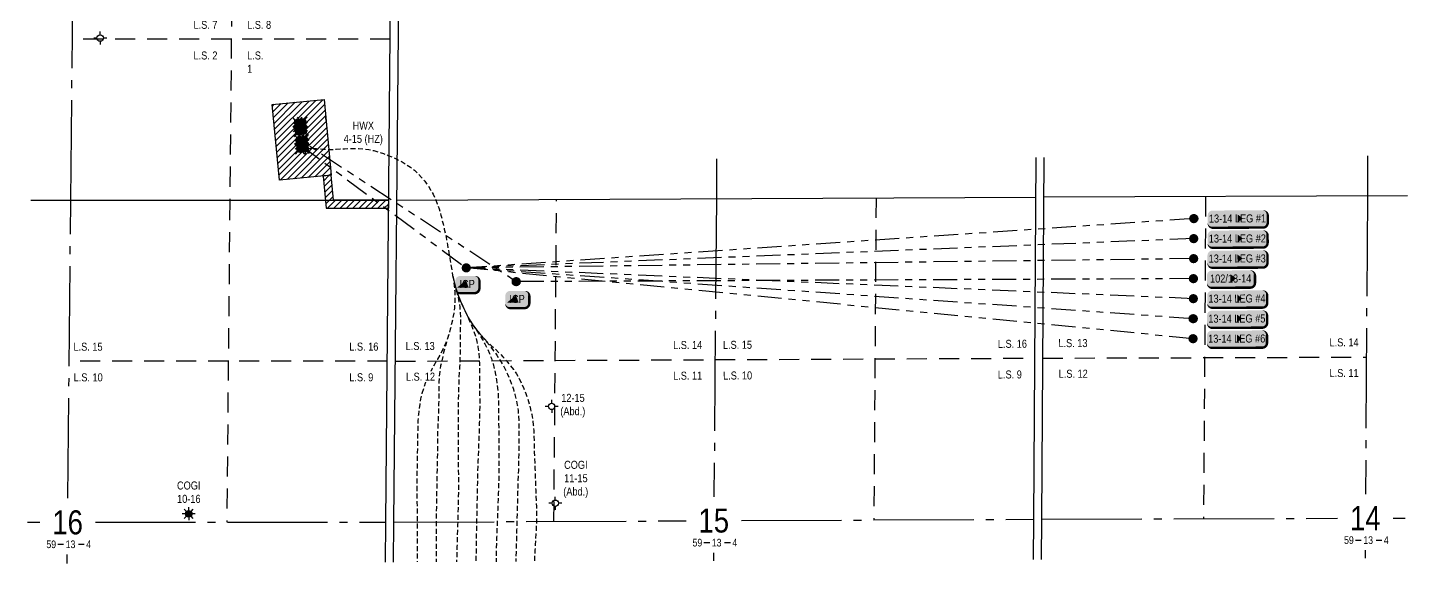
# Model space of a CAD drawing. Extents: x 440687 to 448138, y 5992825 to 5999522.
# Drawn here: x 444692 to 448138, y 5992825 to 5994162 of the extents above; entities that cross this region are included whole.
import ezdxf
from ezdxf.enums import TextEntityAlignment as Align

# ---------------------------------------------------------------- set-up
doc = ezdxf.new("R2010")
doc.units = 0
doc.header["$LTSCALE"] = 5
for name, pattern in [('DASHED1', [0.375, 0.25, -0.125]), ('foc-DOT', [1, 0.2, -0.8]), ('foc-DRILLPATH', [14.75, 6, -1.75, 1.75, -1.75, 1.75, -1.75]), ('foc-LSD', [8, 5, -3]), ('foc-QUARTERLINE', [33, 25, -3, 2, -3])]:
    doc.linetypes.add(name, pattern=pattern)
for name, color, linetype in [('10', 1, 'Continuous'), ('9', 3, 'Continuous'), ('C-WS-S', 8, 'Continuous'), ('CG-NOTES', 7, 'Continuous'), ('DETAIL-HZ-Existing', 8, 'foc-DOT'), ('DRILL-T', 8, 'Continuous'), ('F-RW', 190, 'Continuous'), ('F-WS-S', 8, 'Continuous'), ('L-MON', 1, 'Continuous'), ('L-SEC', 7, 'Continuous'), ('L-SECLBL', 7, 'Continuous'), ('L-SECQ', 8, 'foc-QUARTERLINE'), ('L-SECTION-LSD', 7, 'foc-LSD'), ('P-PDRILLPATH', 12, 'foc-DRILLPATH'), ('P-PROPOSED', 10, 'Continuous'), ('P-PROPOSED-EXISTING-H', 59, 'Continuous')]:
    doc.layers.add(name, color=color, linetype=linetype)
doc.layers.add('AS-GENERAL', color=48, linetype='Continuous', lineweight=18)
doc.styles.add('100L', font='ARIALN.TTF', dxfattribs={"height": 11})
doc.styles.add('80', font='ARIALN.TTF', dxfattribs={"height": 10})
doc.styles.add('80L', font='ARIALN.TTF', dxfattribs={"height": 10})
doc.styles.add('SIMPLEX', font='ARIALN.TTF')
pattern_1 = [(45, (3183.771, 678.444), (-7.854144598, 7.854144598), [])]

# ---------------------------------------------------------------- blocks, each defined once
blk = doc.blocks.new('L-SECLBL')
at = {"layer": '9', "color": 7}
for p, q in [((-5.1, -27.8), (-12.3, -27.8)), ((20.7, -27.8), (13.5, -27.8))]:
    blk.add_line(p, q, dxfattribs=at)
at = {"layer": '10', "color": 2, "style": 'SIMPLEX'}
blk.add_attdef('SEC', text='', height=30, dxfattribs=at).set_placement((0, 0), align=Align.MIDDLE)
at = {"layer": '10', "color": 5, "style": '80L'}
blk.add_attdef('TWP', text='', height=9.5, dxfattribs=at).set_placement((-14.4, -27.4), align=Align.MIDDLE_RIGHT)
blk.add_attdef('RGE', text='', height=9.5, dxfattribs=at).set_placement((3.6, -27.4), align=Align.MIDDLE_CENTER)
blk.add_attdef('MER', text='', height=9.5, dxfattribs=at).set_placement((23.2, -27.4), align=Align.MIDDLE_LEFT)
blk = doc.blocks.new('Gabd')
for p, q in [((-0.81, 0), (-1.62, 0)), ((0, 0.81), (0, 1.62)), ((1.62, 0), (0.81, 0)), ((0, -0.81), (0, -1.62))]:
    blk.add_line(p, q)
blk.add_circle((0, 0), 0.8)
blk = doc.blocks.new('GAS')
h = blk.add_hatch(color=255)
h.dxf.hatch_style = 1
edge = h.paths.add_edge_path()
edge.add_arc((0, 0), 0.9, 0, 360)
for p, q in [((-0.81, 0), (-1.62, 0)), ((-0.57, 0.57), (-1.14, 1.14)), ((0, 0.81), (0, 1.62)), ((0.57, 0.57), (1.14, 1.14)), ((1.62, 0), (0.81, 0)), ((-0.57, -0.57), (-1.14, -1.14)), ((0, -0.81), (0, -1.62)), ((1.14, -1.14), (0.57, -0.57))]:
    blk.add_line(p, q)
blk.add_circle((0, 0), 0.8)
blk = doc.blocks.new('WC')
at = {"layer": 'L-MON'}
h = blk.add_hatch(color=255, dxfattribs=at)
h.dxf.hatch_style = 1
edge = h.paths.add_edge_path()
edge.add_arc((0, 0), 0.9, 0, 360)
at = {"layer": 'L-MON', "color": 240, "flags": 128}
for points in [[(-0.62, 0.5), (-1.23, 1.12)], [(0.52, 0.61), (1.13, 1.21)], [(-1.18, -1.18), (-0.56, -0.57)], [(1.16, -1.18), (0.56, -0.57)]]:
    blk.add_lwpolyline(points, dxfattribs=at)
at = {"layer": 'L-MON', "color": 240}
for radius in [0.8, 0.373]:
    blk.add_circle((0, 0), radius, dxfattribs=at)
blk = doc.blocks.new('plbh')
at = {"layer": 'L-MON'}
h = blk.add_hatch(color=255, dxfattribs=at)
h.dxf.hatch_style = 1
edge = h.paths.add_edge_path()
edge.add_arc((0, 0), 1.16, 0, 360)
h = blk.add_hatch(color=256, dxfattribs=at)
h.dxf.hatch_style = 1
h.paths.add_polyline_path([(-0.96, 0, 1), (0.96, 0, 1)])
h.paths.add_polyline_path([(0.91, 0, -1), (-0.91, 0, -1)], flags=16)
h.paths.add_polyline_path([(0.45, 0, -1), (-0.45, 0, -1)], flags=0)
h = blk.add_hatch(color=256, dxfattribs=at)
h.dxf.hatch_style = 1
h.paths.add_polyline_path([(-0.45, 0, 1), (0.45, 0, 1)])
h.paths.add_polyline_path([(0.4, 0, -1), (-0.4, 0, -1)], flags=16)
at = {"layer": 'L-MON', "color": 240}
for radius in [0.96, 0.91, 0.45, 0.4]:
    blk.add_circle((0, 0), radius, dxfattribs=at)
blk = doc.blocks.new('*U525')
h = blk.add_hatch(color=254)
edge = h.paths.add_edge_path()
edge.add_line((-9, -11.5), (9, -11.5))
edge.add_arc((9, -5.5), 6, 270, 360)
edge.add_line((15, -5.5), (15, 4))
edge.add_arc((9, 4), 6, 0, 90)
edge.add_line((9, 10), (-9, 10))
edge.add_arc((-9, 4), 6, 90, 180)
edge.add_line((-15, 4), (-15, -5.5))
edge.add_arc((-9, -5.5), 6, 180, 270)
at = {"color": 1, "flags": 128}
blk.add_lwpolyline([(-12.8, -4.6, 0, 10, 0), (0, 0, 5, 5, 0)], format="xyseb", dxfattribs=at)
blk.add_lwpolyline([(-9, -11.5, 3, 3, 0), (9, -11.5, 3, 3, 0.414214), (15, -5.5, 3, 3, 0), (15, 4, 3, 0, 0.414214), (9, 10, 0, 0, 0), (-9, 10, 0, 0, 0.414214), (-15, 4, 0, 0, 0), (-15, -5.5, 0, 3, 0.414214)], format="xyseb", close=True, dxfattribs=at)
at = {"color": 1, "style": '80'}
blk.add_attdef('ENTER_TEXT_001', (-36, -5), '', height=10, dxfattribs=at)
blk = doc.blocks.new('*U527')
h = blk.add_hatch(color=254)
edge = h.paths.add_edge_path()
edge.add_line((-31.5, -11.5), (31.5, -11.5))
edge.add_arc((31.5, -5.5), 6, 270, 360)
edge.add_line((37.5, -5.5), (37.5, 4))
edge.add_arc((31.5, 4), 6, 0, 90)
edge.add_line((31.5, 10), (-31.5, 10))
edge.add_arc((-31.5, 4), 6, 90, 180)
edge.add_line((-37.5, 4), (-37.5, -5.5))
edge.add_arc((-31.5, -5.5), 6, 180, 270)
at = {"color": 1, "flags": 128}
blk.add_lwpolyline([(-31.5, -11.5, 3, 3, 0), (31.5, -11.5, 3, 3, 0.414214), (37.5, -5.5, 3, 3, 0), (37.5, 4, 3, 0, 0.414214), (31.5, 10, 0, 0, 0), (-31.5, 10, 0, 0, 0.414214), (-37.5, 4, 0, 0, 0), (-37.5, -5.5, 0, 3, 0.414214)], format="xyseb", close=True, dxfattribs=at)
blk.add_lwpolyline([(6.4, 0.1, 0, 10, 0), (0, 0, 5, 5, 0)], format="xyseb", dxfattribs=at)
at = {"color": 1, "style": '80'}
blk.add_attdef('ENTER_TEXT_001', (-36, -5), '', height=10, dxfattribs=at)
blk = doc.blocks.new('*U526')
h = blk.add_hatch(color=254)
edge = h.paths.add_edge_path()
edge.add_line((-24, -11.5), (24, -11.5))
edge.add_arc((24, -5.5), 6, 270, 360)
edge.add_line((30, -5.5), (30, 4))
edge.add_arc((24, 4), 6, 0, 90)
edge.add_line((24, 10), (-24, 10))
edge.add_arc((-24, 4), 6, 90, 180)
edge.add_line((-30, 4), (-30, -5.5))
edge.add_arc((-24, -5.5), 6, 180, 270)
at = {"color": 1, "flags": 128}
blk.add_lwpolyline([(-24, -11.5, 3, 3, 0), (24, -11.5, 3, 3, 0.414214), (30, -5.5, 3, 3, 0), (30, 4, 3, 0, 0.414214), (24, 10, 0, 0, 0), (-24, 10, 0, 0, 0.414214), (-30, 4, 0, 0, 0), (-30, -5.5, 0, 3, 0.414214)], format="xyseb", close=True, dxfattribs=at)
blk.add_lwpolyline([(6.4, 0.1, 0, 10, 0), (0, 0, 5, 5, 0)], format="xyseb", dxfattribs=at)
at = {"color": 1, "style": '80'}
blk.add_attdef('ENTER_TEXT_001', (-36, -5), '', height=10, dxfattribs=at)

msp = doc.modelspace()

# ---------------------------------------------------------------- hatches: boundary and pattern name
at = {"layer": 'P-PROPOSED-EXISTING-H'}
h = msp.add_hatch(dxfattribs=at)
h.set_pattern_fill('ANSI31', color=256, scale=3.498406, style=0)
h.set_pattern_definition(pattern_1)
h.paths.add_polyline_path([(445303.212, 5993970.465), (445432.581, 5993982.646), (445450.384, 5993793.569), (445321.015, 5993781.388)])
h = msp.add_hatch(dxfattribs=at)
h.set_pattern_fill('ANSI31', color=256, scale=3.498406, style=0)
h.set_pattern_definition(pattern_1)
h.paths.add_polyline_path([(445450.384, 5993793.569), (445430.481, 5993791.695), (445438.041, 5993711.405), (445594.024, 5993711.421), (445594.207, 5993731.412), (445456.238, 5993731.397)])

# ---------------------------------------------------------------- linework, layer by layer
at = {"layer": 'AS-GENERAL', "const_width": 1.499, "flags": 128}
msp.add_lwpolyline([(445577.925, 5993731.793), (445586.802, 5993731.673)], dxfattribs=at)
at = {"layer": 'DETAIL-HZ-Existing', "linetype": 'DASHED1', "ltscale": 10, "flags": 128}
for points in [[(445386.451, 5993858.696), (445386.54, 5993858.575), (445387.099, 5993858.528), (445388.252, 5993858.764), (445389.889, 5993859.284), (445392.305, 5993859.783), (445395.46, 5993860.154), (445399.094, 5993860.469), (445403.264, 5993860.447), (445408.142, 5993860.256), (445413.811, 5993860.156), (445420.248, 5993859.855), (445427.381, 5993859.197), (445435.242, 5993858.499), (445443.808, 5993858.122), (445452.93, 5993858.228), (445462.617, 5993858.728), (445472.757, 5993859.411), (445483.465, 5993860.038), (445494.822, 5993860.477), (445506.644, 5993860.549), (445518.91, 5993860.157), (445531.419, 5993859.231), (445543.941, 5993857.705), (445556.433, 5993855.399), (445568.812, 5993852.014), (445580.991, 5993847.852), (445592.986, 5993843.382), (445604.726, 5993838.446), (445616.169, 5993833.043), (445627.268, 5993827.254), (445638.01, 5993820.93), (445648.354, 5993813.92), (445658.207, 5993806.117), (445667.451, 5993797.541), (445676.137, 5993788.362), (445684.307, 5993778.61), (445691.859, 5993768.345), (445698.736, 5993757.569), (445704.936, 5993746.33), (445710.481, 5993734.64), (445715.351, 5993722.569), (445719.617, 5993710.165), (445723.351, 5993697.657), (445724.365, 5993693.954), (445726.682, 5993684.855), (445729.762, 5993672.015), (445732.793, 5993659.197), (445735.354, 5993648.004), (445735.733, 5993646.329), (445738.37, 5993633.245), (445740.745, 5993619.985), (445743.108, 5993606.584), (445745.411, 5993593.124), (445746.638, 5993585.679), (445748.601, 5993573.843), (445751.394, 5993557.197), (445753.707, 5993543.787), (445756.422, 5993530.522), (445759.818, 5993517.339), (445763.786, 5993504.339), (445768.417, 5993491.55), (445773.551, 5993478.945), (445779.036, 5993466.516), (445784.793, 5993454.163), (445790.862, 5993441.967), (445797.506, 5993430.233), (445804.925, 5993418.88), (445813.039, 5993407.938), (445821.65, 5993397.51), (445830.715, 5993387.406), (445840.215, 5993377.727), (445850.151, 5993368.502), (445860.258, 5993359.326), (445870.011, 5993349.873), (445879.339, 5993340.027), (445888.294, 5993329.924), (445896.965, 5993319.545), (445905.262, 5993308.811), (445912.973, 5993297.634), (445919.848, 5993285.928), (445925.958, 5993273.841), (445931.445, 5993261.521), (445936.337, 5993248.859), (445940.728, 5993236.004), (445944.696, 5993223.023), (445948.163, 5993209.899), (445951.048, 5993196.662), (445953.352, 5993183.292), (445955.124, 5993169.789), (445956.315, 5993156.203), (445956.796, 5993142.646), (445956.918, 5993129.144), (445957.11, 5993115.64), (445957.491, 5993102.095), (445958.023, 5993088.577), (445958.685, 5993075.088), (445959.306, 5993061.549), (445959.727, 5993047.993), (445960.129, 5993034.487), (445960.62, 5993020.899), (445961.091, 5993007.342), (445961.573, 5992993.845), (445962.154, 5992980.317), (445962.684, 5992966.659), (445962.934, 5992952.995), (445963.044, 5992939.333), (445962.924, 5992925.673), (445962.355, 5992912.129), (445961.585, 5992898.488), (445960.755, 5992884.827), (445959.915, 5992871.186), (445959.125, 5992857.535), (445958.515, 5992843.882), (445958.115, 5992830.266), (445958.09, 5992829.212)], [(445753.707, 5993543.787), (445755.428, 5993533.415), (445755.881, 5993530.429), (445757.573, 5993516.917), (445758.704, 5993503.382), (445759.215, 5993489.784), (445759.005, 5993476.176), (445758.076, 5993462.626), (445756.378, 5993449.107), (445753.891, 5993435.717), (445750.947, 5993422.552), (445747.712, 5993409.371), (445743.929, 5993396.288), (445740.409, 5993385.851), (445739.549, 5993383.501), (445734.591, 5993370.862), (445729.037, 5993358.49), (445722.846, 5993346.416), (445716.058, 5993334.58), (445715.466, 5993333.597), (445710.889, 5993325.854), (445709.172, 5993322.875), (445702.643, 5993310.985), (445696.463, 5993298.971), (445690.621, 5993286.783), (445685.375, 5993274.278), (445680.855, 5993261.483), (445676.942, 5993248.471), (445673.709, 5993235.33), (445671.303, 5993222.049), (445669.475, 5993208.6), (445668.007, 5993195.098), (445667.128, 5993181.558), (445666.699, 5993167.992), (445666.36, 5993154.445), (445665.962, 5993140.889), (445665.672, 5993127.282), (445665.532, 5993113.642), (445665.373, 5993100.073), (445665.155, 5993086.565), (445664.917, 5993073.067), (445664.658, 5993059.519), (445664.339, 5993046.002), (445664.121, 5993032.464), (445664.151, 5993018.792), (445664.32, 5993005.129), (445664.47, 5992991.466), (445664.61, 5992977.793), (445664.711, 5992964.251), (445664.801, 5992950.579), (445664.93, 5992936.886), (445665.06, 5992923.223), (445665.11, 5992909.542), (445664.979, 5992895.862), (445664.8, 5992882.233), (445664.75, 5992868.583), (445664.849, 5992854.901), (445665.069, 5992841.217), (445665.271, 5992828.038)], [(445753.707, 5993543.787), (445755.428, 5993533.415), (445755.881, 5993530.429), (445757.573, 5993516.917), (445758.704, 5993503.382), (445759.215, 5993489.784), (445759.005, 5993476.176), (445758.076, 5993462.626), (445756.378, 5993449.107), (445753.891, 5993435.717), (445750.947, 5993422.552), (445747.712, 5993409.371), (445743.929, 5993396.288), (445742.721, 5993392.452), (445740.678, 5993385.757), (445739.968, 5993383.366), (445736.285, 5993370.291), (445732.791, 5993357.193), (445729.447, 5993344.044), (445726.351, 5993330.751), (445723.565, 5993317.455), (445721.309, 5993304.082), (445719.801, 5993290.67), (445719.193, 5993277.177), (445719.156, 5993274.217), (445719.064, 5993263.607), (445718.975, 5993250.037), (445718.876, 5993236.457), (445718.638, 5993222.929), (445718.249, 5993209.433), (445717.83, 5993195.857), (445717.261, 5993182.293), (445716.652, 5993168.73), (445716.113, 5993155.155), (445715.795, 5993141.618), (445715.716, 5993128.058), (445715.606, 5993114.439), (445715.456, 5993100.799), (445715.247, 5993087.231), (445714.979, 5993073.723), (445714.701, 5993060.226), (445714.412, 5993046.678), (445714.153, 5993033.16), (445713.935, 5993019.622), (445713.724, 5993005.954), (445713.514, 5992992.285), (445713.204, 5992978.628), (445712.924, 5992964.96), (445712.825, 5992951.41), (445712.725, 5992937.741), (445712.614, 5992924.061), (445712.554, 5992910.391), (445712.464, 5992896.711), (445712.383, 5992883.031), (445712.323, 5992869.4), (445712.283, 5992855.75), (445712.333, 5992842.058), (445712.502, 5992828.385), (445712.505, 5992828.227)], [(445753.707, 5993543.787), (445756.422, 5993530.522), (445759.818, 5993517.339), (445763.786, 5993504.339), (445768.417, 5993491.55), (445773.551, 5993478.945), (445779.036, 5993466.516), (445784.793, 5993454.163), (445790.862, 5993441.967), (445797.506, 5993430.233), (445804.925, 5993418.88), (445813.039, 5993407.938), (445821.65, 5993397.51), (445829.193, 5993388.835), (445830.553, 5993387.268), (445839.254, 5993376.869), (445847.672, 5993366.223), (445856.009, 5993355.418), (445864.043, 5993344.467), (445871.543, 5993333.163), (445878.388, 5993321.517), (445884.71, 5993309.567), (445890.588, 5993297.343), (445896.023, 5993284.894), (445900.926, 5993272.222), (445905.246, 5993259.388), (445909.146, 5993246.478), (445912.432, 5993233.306), (445914.976, 5993219.963), (445916.909, 5993206.528), (445918.21, 5993193.011), (445918.952, 5993179.481), (445919.163, 5993165.927), (445919.044, 5993152.317), (445918.944, 5993138.678), (445918.915, 5993125.107), (445918.917, 5993123.687), (445918.806, 5993111.597), (445918.558, 5993098.099), (445918.329, 5993084.551), (445918.171, 5993071.022), (445917.873, 5993057.525), (445917.354, 5993043.98), (445916.795, 5993030.426), (445916.357, 5993016.92), (445916.017, 5993003.324), (445915.678, 5992989.757), (445915.37, 5992976.269), (445915.052, 5992962.732), (445914.691, 5992949.066), (445914.331, 5992935.399), (445913.951, 5992921.753), (445913.531, 5992908.087), (445913.162, 5992894.541), (445912.822, 5992880.874), (445912.451, 5992867.197), (445912.071, 5992853.531), (445911.721, 5992839.854), (445911.483, 5992829.025)], [(445753.707, 5993543.787), (445756.422, 5993530.522), (445759.818, 5993517.339), (445763.786, 5993504.339), (445768.417, 5993491.55), (445773.551, 5993478.945), (445779.036, 5993466.516), (445784.793, 5993454.163), (445789.167, 5993444.818), (445790.56, 5993441.82), (445796.037, 5993429.501), (445801.271, 5993416.995), (445806.224, 5993404.302), (445810.544, 5993391.497), (445814.071, 5993378.393), (445816.736, 5993365.108), (445818.529, 5993351.655), (445819.719, 5993338.059), (445820.501, 5993324.508), (445820.664, 5993319.946), (445820.842, 5993310.943), (445820.914, 5993297.441), (445820.935, 5993283.92), (445821.016, 5993270.348), (445821.057, 5993256.766), (445821.088, 5993243.185), (445821.269, 5993229.641), (445821.281, 5993216.14), (445820.962, 5993202.563), (445820.563, 5993188.997), (445820.234, 5993175.42), (445819.974, 5993161.842), (445819.586, 5993148.296), (445819.027, 5993134.752), (445818.477, 5993121.138), (445817.918, 5993107.514), (445817.299, 5993093.96), (445816.731, 5993080.466), (445816.342, 5993066.97), (445816.024, 5993053.423), (445815.705, 5993039.896), (445815.367, 5993026.399), (445815.048, 5993012.852), (445814.749, 5992999.285), (445814.521, 5992985.776), (445814.332, 5992972.178), (445814.072, 5992958.61), (445813.724, 5992945.123), (445813.366, 5992931.587), (445813.066, 5992917.919), (445812.815, 5992904.251), (445812.565, 5992890.593), (445812.365, 5992876.925), (445812.216, 5992863.386), (445812.016, 5992849.717), (445811.755, 5992836.029), (445811.652, 5992828.625)], [(445753.707, 5993543.787), (445756.422, 5993530.522), (445759.818, 5993517.339), (445762.584, 5993507.364), (445763.435, 5993504.233), (445766.681, 5993491.022), (445769.355, 5993477.677), (445771.387, 5993464.241), (445772.619, 5993450.674), (445773.009, 5993437.059), (445773, 5993436.359), (445772.941, 5993423.578), (445772.802, 5993410.009), (445772.712, 5993396.389), (445772.704, 5993382.868), (445772.635, 5993369.288), (445772.386, 5993355.73), (445771.987, 5993342.174), (445771.557, 5993328.528), (445770.988, 5993314.954), (445770.189, 5993301.413), (445769.391, 5993287.932), (445768.803, 5993274.428), (445768.394, 5993260.862), (445768.055, 5993247.286), (445767.796, 5993233.698), (445767.547, 5993220.16), (445767.399, 5993206.671), (445767.37, 5993193.1), (445767.381, 5993179.519), (445767.461, 5993165.937), (445767.552, 5993152.364), (445767.604, 5993138.813), (445767.595, 5993125.252), (445767.535, 5993111.632), (445767.485, 5993097.991), (445767.496, 5993084.43), (445767.618, 5993070.917), (445767.82, 5993057.414), (445768.041, 5993043.87), (445768.112, 5993030.338), (445768.014, 5993016.798), (445767.874, 5993003.129), (445767.693, 5992989.46), (445767.443, 5992975.802), (445767.143, 5992962.135), (445766.834, 5992948.598), (445766.474, 5992934.931), (445766.073, 5992921.245), (445765.693, 5992907.579), (445765.263, 5992893.913), (445764.822, 5992880.237), (445764.463, 5992866.611), (445764.103, 5992852.974), (445763.732, 5992839.288), (445763.438, 5992828.432)], [(445753.707, 5993543.787), (445756.422, 5993530.522), (445759.818, 5993517.339), (445763.786, 5993504.339), (445768.417, 5993491.55), (445773.551, 5993478.945), (445779.036, 5993466.516), (445784.793, 5993454.163), (445790.862, 5993441.967), (445797.506, 5993430.233), (445804.925, 5993418.88), (445810.966, 5993410.114), (445812.636, 5993407.643), (445820.045, 5993396.339), (445827.202, 5993384.799), (445833.956, 5993373.044), (445840.106, 5993360.947), (445845.621, 5993348.467), (445850.393, 5993335.757), (445854.543, 5993322.834), (445858.03, 5993309.78), (445860.776, 5993296.544), (445863.049, 5993283.175), (445865.052, 5993269.739), (445866.544, 5993256.239), (445867.446, 5993242.727), (445867.908, 5993229.24), (445868.119, 5993215.657), (445868.249, 5993202.084), (445868.39, 5993188.501), (445868.581, 5993174.928), (445868.893, 5993161.383), (445869.064, 5993147.82), (445869.034, 5993134.199), (445868.934, 5993120.569), (445868.815, 5993107), (445868.737, 5993093.489), (445868.729, 5993079.989), (445868.83, 5993066.436), (445868.991, 5993052.903), (445868.943, 5993039.403), (445868.554, 5993025.856), (445868.055, 5993012.292), (445867.567, 5992998.797), (445867.088, 5992985.202), (445866.639, 5992971.636), (445866.161, 5992958.151), (445865.632, 5992944.627), (445865.132, 5992930.962), (445864.602, 5992917.307), (445864.072, 5992903.653), (445863.562, 5992889.998), (445863.063, 5992876.453), (445862.723, 5992862.797), (445862.572, 5992849.107), (445862.452, 5992835.438), (445862.432, 5992828.829)]]:
    msp.add_lwpolyline(points, dxfattribs=at)
at = {"layer": 'F-RW'}
msp.add_line((445437.453, 5993930.83), (445436.52, 5993940.748), dxfattribs=at)
at = {"layer": 'L-SEC'}
for p, q in [((445586.845, 5992927.679), (445601.57, 5994535.146)), ((445606.952, 5992927.494), (445621.677, 5994534.961)), ((447205.046, 5992934.873), (447210.759, 5993838.339)), ((447225.153, 5992934.745), (447230.868, 5993838.424)), ((444699.948, 5993731.317), (445594.207, 5993731.412)), ((445614.317, 5993731.562), (447210.132, 5993739.162)), ((445585.914, 5992827.72), (445586.845, 5992927.679)), ((445606.023, 5992827.8), (445606.952, 5992927.491)), ((447204.409, 5992834.21), (447205.046, 5992934.873)), ((447224.518, 5992834.291), (447225.153, 5992934.745))]:
    msp.add_line(p, q, dxfattribs=at)
at = {"layer": 'L-SEC', "flags": 128}
msp.add_lwpolyline([(448138.119, 5993742.202), (447230.241, 5993739.228)], dxfattribs=at)
at = {"layer": 'L-SECQ', "ltscale": 2}
for p, q in [((444799.901, 5993731.414), (444806.961, 5994455.57)), ((444792.653, 5992987.025), (444799.901, 5993731.414)), ((444692.114, 5992927.165), (444722.837, 5992927.183)), ((444861.289, 5992927.262), (445586.845, 5992927.679)), ((444791.07, 5992824.532), (444791.29, 5992847.096))]:
    msp.add_line(p, q, dxfattribs=at)
at = {"layer": 'L-SECQ', "ltscale": 2, "flags": 128}
for points in [[(446413.015, 5993834.973), (446412.225, 5993735.362)], [(448038.805, 5993841.833), (448038.161, 5993741.875)], [(448038.161, 5993741.875), (448033.363, 5992997.46)], [(446412.225, 5993735.362), (446406.323, 5992991.152)], [(445606.952, 5992927.491), (446336.551, 5992930.861)], [(446475.051, 5992931.501), (447205.046, 5992934.873)], [(447225.153, 5992934.745), (447963.693, 5992937.253)], [(448102.193, 5992937.723), (448132.936, 5992937.828)], [(446405.213, 5992851.221), (446405.053, 5992831.005)], [(446405.213, 5992851.221), (446405.053, 5992831.005)], [(448032.462, 5992857.527), (448032.333, 5992837.53)]]:
    msp.add_lwpolyline(points, dxfattribs=at)
at = {"layer": 'L-SECTION-LSD', "ltscale": 2}
for p, q in [((445204.642, 5994535.144), (445197.105, 5993731.489)), ((445200.873, 5994133.316), (444803.807, 5994133.278)), ((445597.939, 5994133.355), (445200.873, 5994133.316)), ((445197.105, 5993731.489), (445189.5, 5992927.358)), ((445193.302, 5993329.408), (444795.97, 5993329.204)), ((445590.62, 5993329.612), (445193.302, 5993329.408))]:
    msp.add_line(p, q, dxfattribs=at)
at = {"layer": 'L-SECTION-LSD', "ltscale": 2, "flags": 128}
for points in [[(447634.201, 5993740.551), (447629.065, 5992936.117)], [(446006.399, 5992929.336), (446013.271, 5993733.462)], [(446811.178, 5993737.262), (446805.447, 5992933.027)], [(445610.634, 5993329.527), (446009.835, 5993331.399)], [(446009.835, 5993331.399), (446409.036, 5993333.272)], [(446409.036, 5993333.272), (446808.313, 5993335.145)], [(446808.313, 5993335.145), (447207.589, 5993337.017)], [(447227.697, 5993336.987), (448035.569, 5993339.681)]]:
    msp.add_lwpolyline(points, dxfattribs=at)
at = {"layer": 'P-PDRILLPATH', "ltscale": 2, "flags": 128}
for points in [[(447603.789, 5993535.544), (445912.329, 5993528.073), (445370.695, 5993882.752)], [(445372.098, 5993870.424), (445787.696, 5993562.464)], [(447604.737, 5993685.479), (445787.696, 5993562.464)], [(447604.421, 5993635.501), (445787.696, 5993562.464)], [(447604.105, 5993585.522), (445787.696, 5993562.464)], [(447603.473, 5993485.565), (445787.696, 5993562.464)], [(447603.157, 5993435.587), (445787.696, 5993562.464)], [(447602.841, 5993385.608), (445787.696, 5993562.464)]]:
    msp.add_lwpolyline(points, dxfattribs=at)
at = {"layer": 'P-PROPOSED', "flags": 128}
for points in [[(445303.212, 5993970.465), (445432.581, 5993982.646), (445450.384, 5993793.569), (445321.015, 5993781.388), (445303.212, 5993970.465)], [(445450.384, 5993793.569), (445430.481, 5993791.695), (445438.041, 5993711.405), (445594.024, 5993711.421), (445594.207, 5993731.412), (445456.238, 5993731.397)]]:
    msp.add_lwpolyline(points, close=True, dxfattribs=at)

# ---------------------------------------------------------------- block references
at = {"layer": 'C-WS-S', "color": 3, "xscale": 9.995444600000031, "yscale": 9.995444600000031, "zscale": 9.995444600000031}
msp.add_blockref('GAS', (445385.053, 5993859.701), dxfattribs=at)
at = {"layer": 'CG-NOTES', "xscale": 1.999088920000006, "yscale": 1.999088920000006, "zscale": 1.999088920000006, "rotation": 0.1877777777777802}
for p, values in [((447714.387, 5993685.839), {'ENTER_TEXT_001': '13-14 LEG #1'}), ((447714.071, 5993635.86), {'ENTER_TEXT_001': '13-14 LEG #2'}), ((447713.755, 5993585.882), {'ENTER_TEXT_001': '13-14 LEG #3'}), ((447713.123, 5993485.925), {'ENTER_TEXT_001': '13-14 LEG #4'}), ((447712.807, 5993435.946), {'ENTER_TEXT_001': '13-14 LEG #5'}), ((447712.491, 5993385.967), {'ENTER_TEXT_001': '13-14 LEG #6'})]:
    msp.add_blockref('*U527', p, dxfattribs=at).add_auto_attribs(values)
at = {"layer": 'CG-NOTES'}
ref = msp.add_blockref('*U525', (445790.438, 5993522.379), dxfattribs=dict(at, xscale=1.999088920000006, yscale=1.999088920000006, zscale=1.999088920000006))
ref.add_attrib('ENTER_TEXT_001', 'ICP', (445770.768, 5993512.377), dxfattribs={"layer": '0', "color": 1, "height": 19.9909, "style": '80'})
ref = msp.add_blockref('*U526', (447697.474, 5993535.903), dxfattribs=dict(at, xscale=1.999088920000006, yscale=1.999088920000006, zscale=1.999088920000006, rotation=0.1877777777777802))
ref.add_attrib('ENTER_TEXT_001', '102/13-14', (447645.273, 5993525.736), dxfattribs={"layer": '0', "color": 1, "height": 19.9909, "rotation": 0.187778, "style": '80'})
ref = msp.add_blockref('*U525', (445915.16, 5993484.967), dxfattribs=dict(at, xscale=1.999088920000006, yscale=1.999088920000006, zscale=1.999088920000006))
ref.add_attrib('ENTER_TEXT_001', 'ICP', (445895.489, 5993474.965), dxfattribs={"layer": '0', "color": 1, "height": 19.9909, "style": '80'})
at = {"layer": 'DRILL-T', "xscale": 10.00000000000003, "yscale": 10.00000000000003, "zscale": 10.00000000000003}
for p in [(446000.959, 5993216.59), (446010.079, 5992974.788)]:
    msp.add_blockref('Gabd', p, dxfattribs=at)
at = {"layer": 'F-WS-S', "xscale": 10.00000000000003, "yscale": 10.00000000000003, "zscale": 10.00000000000003}
for name, p in [('Gabd', (444873.445, 5994136.295)), ('GAS', (445094.545, 5992948.435))]:
    msp.add_blockref(name, p, dxfattribs=at)
at = {"layer": 'L-MON', "xscale": 9.995444600000031, "yscale": 9.995444600000031, "zscale": 9.995444600000031}
for p in [(445366.708, 5993926.353), (445367.739, 5993914.341), (445369.038, 5993902.29), (445378.624, 5993927.343), (445379.592, 5993915.36), (445380.815, 5993903.363), (445370.695, 5993882.752), (445372.098, 5993870.424), (445382.606, 5993883.612), (445383.675, 5993871.627), (445372.878, 5993858.524)]:
    msp.add_blockref('WC', p, dxfattribs=at)
at = {"layer": 'L-MON', "color": 5, "xscale": 9.995444600000031, "yscale": 9.995444600000031, "zscale": 9.995444600000031}
for p in [(447604.737, 5993685.479), (447604.421, 5993635.501), (445787.696, 5993562.464), (447604.105, 5993585.522), (445912.329, 5993528.073), (447603.789, 5993535.544), (447603.473, 5993485.565), (447603.157, 5993435.587), (447602.841, 5993385.608)]:
    msp.add_blockref('plbh', p, dxfattribs=at)
at = {"layer": 'L-SECLBL', "xscale": 2.000000000000009, "yscale": 2.000000000000009, "zscale": 2.000000000000009}
for p, values in [((444792.069, 5992927.055), {'SEC': '16', 'TWP': '59', 'RGE': '13', 'MER': '4'}), ((446405.847, 5992931.181), {'SEC': '15', 'TWP': '59', 'RGE': '13', 'MER': '4'}), ((448032.977, 5992937.488), {'SEC': '14', 'TWP': '59', 'RGE': '13', 'MER': '4'})]:
    msp.add_blockref('L-SECLBL', p, dxfattribs=at).add_auto_attribs(values)

# ---------------------------------------------------------------- texts
at = {"layer": 'DRILL-T', "attachment_point": 1, "style": '80L'}
for s, width, gutter_width, insert, char_height in [('\\pi22.627;HWX\\P\\pi0.2295;4-15 (HZ)', 96.77254, 99.954, (445481.227, 5993927.938), 19.99089), ('\\pi-11.984;12-15\\P\\pi-14.2;(Abd.)', 31.19141, 50, (446036.814, 5993247.908), 19.99089), ('\\pi2.8694;COGI\\P\\pi3.0059;11-15\\P\\pi0.78895;(Abd.)', 61.19591, 50, (446029.124, 5993080.673), 20), ('\\pi-13.303;COGI\\P\\pi-13.098;10-16', 28.85171, 50, (445078.586, 5993029.052), 20)]:
    msp.add_mtext_dynamic_manual_height_columns(s, width=width, gutter_width=gutter_width, heights=[0], dxfattribs=dict(at, insert=insert, char_height=char_height))
at = {"layer": 'L-SECTION-LSD', "style": '100L'}
for s, rotation, p in [('L.S. 15', 0.029412, (444806.777, 5993355.558)), ('L.S. 16', 0.029412, (445495.616, 5993355.842)), ('L.S. 13', 0.268742, (445636.362, 5993357.154)), ('L.S. 14', 0.268742, (446304.364, 5993359.65)), ('L.S. 15', 0.268742, (446428.725, 5993360.135)), ('L.S. 16', 0.268742, (447115.37, 5993362.719)), ('L.S. 13', 0.191115, (447266.571, 5993364.483)), ('L.S. 14', 0.191115, (447943.728, 5993366.289)), ('L.S. 10', 0.029412, (444807.143, 5993279.024)), ('L.S. 9', 0.029412, (445495.616, 5993279.307)), ('L.S. 11', 0.268742, (446304.364, 5993283.116)), ('L.S. 10', 0.268742, (446429.091, 5993283.603)), ('L.S. 9', 0.268742, (447115.37, 5993286.184)), ('L.S. 12', 0.191115, (447267.249, 5993287.951)), ('L.S. 11', 0.191115, (447943.728, 5993289.754))]:
    msp.add_text(s, height=19.9909, rotation=rotation, dxfattribs=at).set_placement(p)
at = {"layer": 'L-SECTION-LSD', "attachment_point": 1, "rotation": 0.005564, "style": '100L', "bg_fill": 3, "box_fill_scale": 1.5, "bg_fill_color": 256, "bg_fill_transparency": 0}
for s, width, insert, char_height in [('\\pi1.8631;L.S. 2', 58.86303, (445104.588, 5994102.834), 19.99089), ('L.S. 1', 55.83438, (445240.445, 5994102.834), 19.9909)]:
    msp.add_mtext_dynamic_manual_height_columns(s, width=width, gutter_width=55, heights=[0], dxfattribs=dict(at, insert=insert, char_height=char_height))

# ---------------------------------------------------------------- next in the draw order: texts
for s, width, insert, char_height in [('\\pi1.8631;L.S. 7', 58.98581, (445104.588, 5994179.369), 19.99089), ('L.S. 8', 59.04038, (445240.445, 5994179.369), 19.9909)]:
    msp.add_mtext_dynamic_manual_height_columns(s, width=width, gutter_width=55, heights=[0], dxfattribs=dict(at, insert=insert, char_height=char_height))
at = {"layer": 'L-SECTION-LSD', "insert": (445637.04, 5993300.614), "char_height": 19.9909, "width": 72.68252, "attachment_point": 1, "rotation": 0.268742, "style": '100L', "bg_fill": 3, "box_fill_scale": 1.15, "bg_fill_color": 256, "bg_fill_true_color": 256, "bg_fill_transparency": 0}
msp.add_mtext('L.S. 12', dxfattribs=at)

doc.saveas('drawing.dxf')
